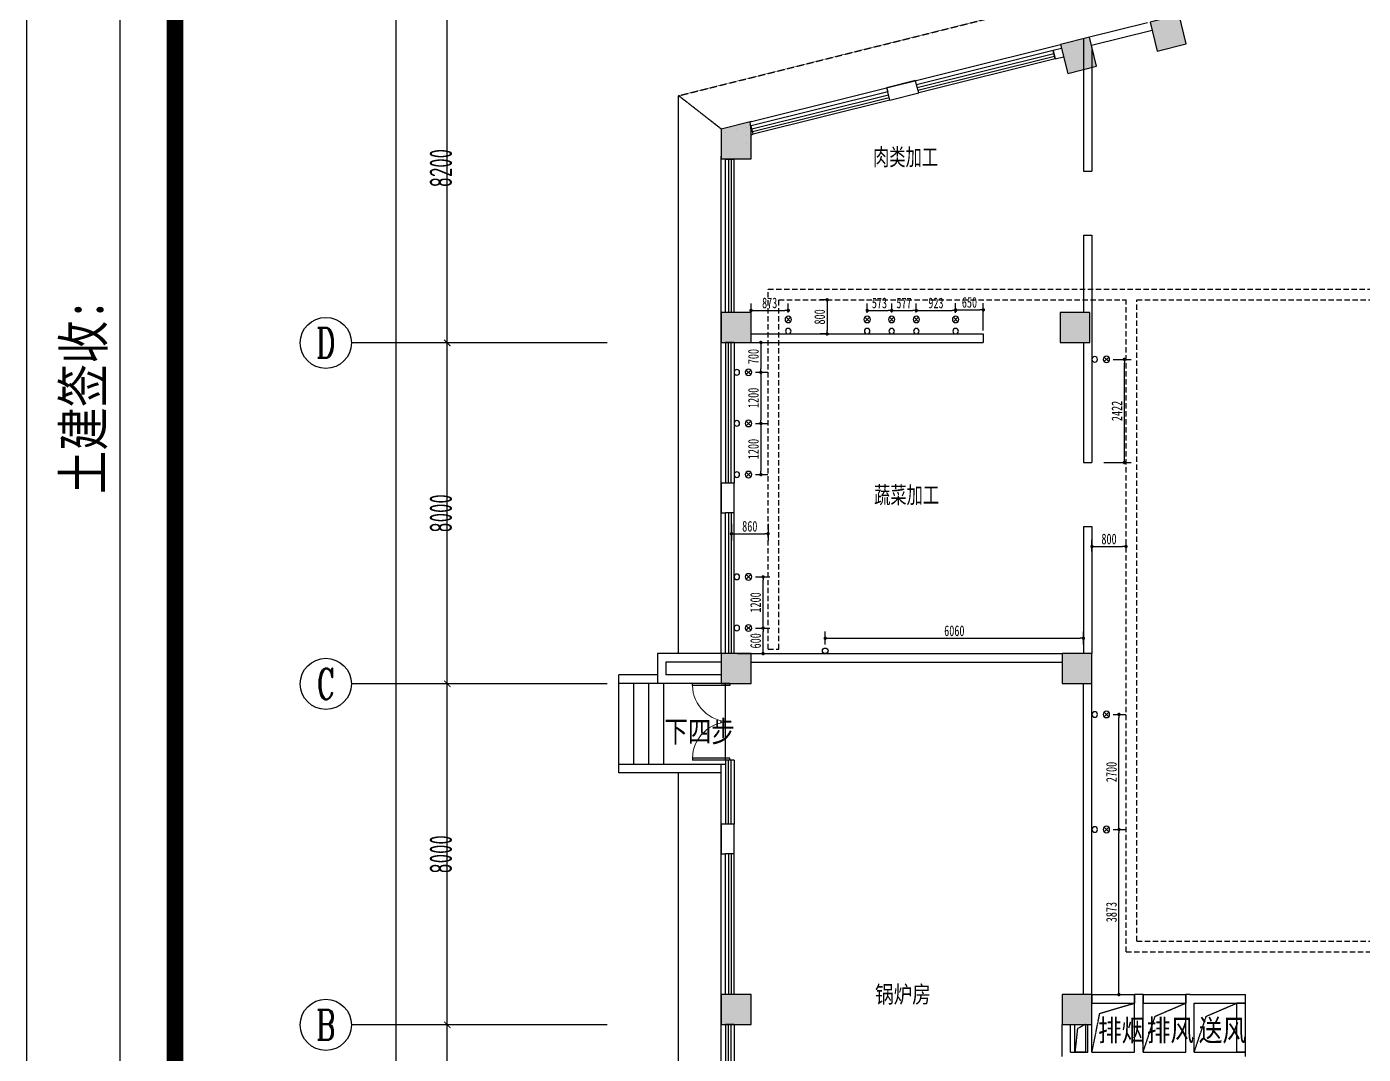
# Model space of a CAD drawing. Header units: inches. Extents: x -584 to 1446124, y -108140 to 99637.
# Drawn here: x 874424 to 905790, y -93066 to -68959 of the extents above; entities that cross this region are included whole.
import ezdxf
from ezdxf.enums import TextEntityAlignment as Align

# ---------------------------------------------------------------- set-up
doc = ezdxf.new("R2010")
doc.units = ezdxf.units.IN
doc.header["$MEASUREMENT"] = 0
for name, pattern in [('DASH', [0.35, 0.25, -0.1]), ('DASHED', [0.75, 0.5, -0.25]), ('HIDDEN', [0.375, 0.25, -0.125])]:
    doc.linetypes.add(name, pattern=pattern)
for name, color, linetype in [('AXIS', 3, 'Continuous'), ('AXIS_TEXT', 7, 'Continuous'), ('COLUMN', 6, 'Continuous'), ('DIM_SYMB', 3, 'Continuous'), ('GROUND', 34, 'Continuous'), ('PUB_HATCH', 8, 'Continuous'), ('PUB_TEXT', 151, 'Continuous'), ('STAIR', 6, 'Continuous'), ('WALL', 7, 'Continuous'), ('WINDOW', 3, 'Continuous'), ('供排水', 4, 'Continuous'), ('外框', 7, 'Continuous'), ('电位', 1, 'Continuous')]:
    doc.layers.add(name, color=color, linetype=linetype)
doc.styles.add('_TCH_AXIS', font='COMPLEX', dxfattribs={"bigfont": 'GBCBIG'})
doc.styles.add('_TCH_DIM', font='stylu.ttf')
doc.styles.add('_TCH_DIM_T3', font='TSSDENG', dxfattribs={"width": 0.64, "bigfont": 'TSSDCHN'})
doc.styles.add('COMPLEX', font='stylu.ttf')
doc.styles.get("Standard").update_dxf_attribs({"font": '', "width": 0.7, "height": 250})
doc.styles.add('宋体平面', font='', dxfattribs={"width": 0.8})
doc.styles.get('Standard').set_extended_font_data('NSimSun')
doc.styles.get('宋体平面').set_extended_font_data('SimSun')
doc.dimstyles.new('_TCH_ARCH&&150', dxfattribs={"dimtxt": 525, "dimasz": 150, "dimexe": 375, "dimexo": 450, "dimgap": 150, "dimtad": 1, "dimdec": 0, "dimzin": 0, "dimdsep": 46, "dimtxsty": '_TCH_DIM_T3', "dimblk": 'ARCHTICK', "dimcen": 0.09, "dimclrt": 7, "dimazin": 2, "dimtfac": 1, "dimtdec": 0, "dimtix": 1, "dimtmove": 2, "dimatfit": 3, "dimfxl": 0, "dimtolj": 1, "dimtzin": 0, "dimarcsym": 0})
doc.dimstyles.new('电路', dxfattribs={"dimscale": 80, "dimtxt": 2.5, "dimasz": 1, "dimexe": 2, "dimexo": 1, "dimtad": 1, "dimdec": 0, "dimtxsty": 'Standard', "dimblk": 'DOT', "dimcen": 1, "dimclrd": 6, "dimclre": 6, "dimclrt": 6, "dimadec": 0, "dimazin": 0, "dimtfac": 1, "dimtdec": 0, "dimtmove": 0, "dimatfit": 3, "dimfxl": 0, "dimarcsym": 0})

# ---------------------------------------------------------------- blocks, each defined once
blk = doc.blocks.new('_ArchTick')
at = {"color": 0, "linetype": 'ByBlock', "const_width": 0.15}
blk.add_lwpolyline([(-0.5, -0.5), (0.5, 0.5)], dxfattribs=at)
blk = doc.blocks.new('*D134')
at = {"layer": 'AXIS', "color": 0, "lineweight": -2, "transparency": 16777216}
for p, q in [((887593, -92377), (883918, -92377)), ((884293, -100777), (884293, -92377)), ((887593, -100777), (883918, -100777))]:
    blk.add_line(p, q, dxfattribs=at)
at = {"layer": 'Defpoints', "color": 0, "transparency": 16777216}
for p in [(884293, -92377), (888043, -92377), (888043, -100777)]:
    blk.add_point(p, dxfattribs=at)
at = {"layer": 'AXIS', "color": 0, "lineweight": -2, "transparency": 16777216, "xscale": 150, "yscale": 150, "zscale": 150}
for p, rotation in [((884293, -92377), 90), ((884293, -100777), 270)]:
    blk.add_blockref('_ArchTick', p, dxfattribs=dict(at, rotation=rotation))
at = {"layer": 'AXIS', "color": 7, "transparency": 16777216, "insert": (884143, -96577), "char_height": 525, "attachment_point": 5, "rotation": 90, "style": '_TCH_DIM_T3'}
blk.add_mtext('\\A1;8400', dxfattribs=at)
blk = doc.blocks.new('*D135')
at = {"layer": 'AXIS', "color": 0, "lineweight": -2, "transparency": 16777216}
for p, q in [((887593, -84377), (883918, -84377)), ((884293, -92377), (884293, -84377)), ((887593, -92377), (883918, -92377))]:
    blk.add_line(p, q, dxfattribs=at)
at = {"layer": 'Defpoints', "color": 0, "transparency": 16777216}
for p in [(884293, -84377), (888043, -84377), (888043, -92377)]:
    blk.add_point(p, dxfattribs=at)
at = {"layer": 'AXIS', "color": 0, "lineweight": -2, "transparency": 16777216, "xscale": 150, "yscale": 150, "zscale": 150}
for p, rotation in [((884293, -84377), 90), ((884293, -92377), 270)]:
    blk.add_blockref('_ArchTick', p, dxfattribs=dict(at, rotation=rotation))
at = {"layer": 'AXIS', "color": 7, "transparency": 16777216, "insert": (884143, -88377), "char_height": 525, "attachment_point": 5, "rotation": 90, "style": '_TCH_DIM_T3'}
blk.add_mtext('\\A1;8000', dxfattribs=at)
blk = doc.blocks.new('*D136')
at = {"layer": 'AXIS', "color": 0, "lineweight": -2, "transparency": 16777216}
for p, q in [((887593, -76377), (883918, -76377)), ((884293, -84377), (884293, -76377)), ((887593, -84377), (883918, -84377))]:
    blk.add_line(p, q, dxfattribs=at)
at = {"layer": 'Defpoints', "color": 0, "transparency": 16777216}
for p in [(884293, -76377), (888043, -76377), (888043, -84377)]:
    blk.add_point(p, dxfattribs=at)
at = {"layer": 'AXIS', "color": 0, "lineweight": -2, "transparency": 16777216, "xscale": 150, "yscale": 150, "zscale": 150}
for p, rotation in [((884293, -76377), 90), ((884293, -84377), 270)]:
    blk.add_blockref('_ArchTick', p, dxfattribs=dict(at, rotation=rotation))
at = {"layer": 'AXIS', "color": 7, "transparency": 16777216, "insert": (884143, -80377), "char_height": 525, "attachment_point": 5, "rotation": 90, "style": '_TCH_DIM_T3'}
blk.add_mtext('\\A1;8000', dxfattribs=at)
blk = doc.blocks.new('*D137')
at = {"layer": 'AXIS', "color": 0, "lineweight": -2, "transparency": 16777216}
for p, q in [((887593, -68177), (883918, -68177)), ((884293, -76377), (884293, -68177)), ((887593, -76377), (883918, -76377))]:
    blk.add_line(p, q, dxfattribs=at)
at = {"layer": 'Defpoints', "color": 0, "transparency": 16777216}
for p in [(884293, -68177), (888043, -68177), (888043, -76377)]:
    blk.add_point(p, dxfattribs=at)
at = {"layer": 'AXIS', "color": 0, "lineweight": -2, "transparency": 16777216, "xscale": 150, "yscale": 150, "zscale": 150}
for p, rotation in [((884293, -68177), 90), ((884293, -76377), 270)]:
    blk.add_blockref('_ArchTick', p, dxfattribs=dict(at, rotation=rotation))
at = {"layer": 'AXIS', "color": 7, "transparency": 16777216, "insert": (884143, -72277), "char_height": 525, "attachment_point": 5, "rotation": 90, "style": '_TCH_DIM_T3'}
blk.add_mtext('\\A1;8200', dxfattribs=at)
blk = doc.blocks.new('*D144')
at = {"layer": 'AXIS', "color": 0, "lineweight": -2, "transparency": 16777216}
for p, q in [((887593, -26877), (882718, -26877)), ((883093, -100877), (883093, -26877)), ((887593, -100877), (882718, -100877))]:
    blk.add_line(p, q, dxfattribs=at)
at = {"layer": 'Defpoints', "color": 0, "transparency": 16777216}
for p in [(883093, -26877), (888043, -26877), (888043, -100877)]:
    blk.add_point(p, dxfattribs=at)
at = {"layer": 'AXIS', "color": 0, "lineweight": -2, "transparency": 16777216, "xscale": 150, "yscale": 150, "zscale": 150}
for p, rotation in [((883093, -26877), 90), ((883093, -100877), 270)]:
    blk.add_blockref('_ArchTick', p, dxfattribs=dict(at, rotation=rotation))
at = {"layer": 'AXIS', "color": 7, "transparency": 16777216, "insert": (882943, -63877), "char_height": 525, "attachment_point": 5, "rotation": 90, "style": '_TCH_DIM_T3'}
blk.add_mtext('\\A1;74000', dxfattribs=at)
blk = doc.blocks.new('_FZH')
at = {"layer": 'WALL'}
blk.add_lwpolyline([(-0.5, -0.5), (0.5, -0.5), (0.5, 0.5), (-0.5, 0.5)], close=True, dxfattribs=at)
blk.add_solid([(-0.5, -0.5), (0.5, -0.5), (-0.5, 0.5), (0.5, 0.5)], dxfattribs=at)
blk = doc.blocks.new('$DorLib2D$00000002')
for p, q in [((-0.5, 0), (-0.5, 0.4875)), ((-0.475, 0.4875), (-0.5, 0.4875)), ((-0.475, 0), (-0.475, 0.4875)), ((0.475, 0), (0.475, 0.4875)), ((0.475, 0.4875), (0.5, 0.4875)), ((0.5, 0), (0.5, 0.4875)), ((-0.5, 0), (-0.475, 0)), ((0.5, 0), (0.475, 0))]:
    blk.add_line(p, q)
at = {"lineweight": 13}
for centre, start, end in [((-0.4875, 0), 0, 88.53072), ((0.4875, 0), 91.46928, 180)]:
    blk.add_arc(centre, 0.4875, start, end, dxfattribs=at)
blk = doc.blocks.new('_AXISO')
blk.add_circle((0, 0), 0.5)
at = {"layer": 'AXIS_TEXT', "style": 'COMPLEX', "width": 1.041667}
blk.add_attdef('A', text='', height=0.56, dxfattribs=at).set_placement((-0.25, -0.28), (0.25, -0.28), align=Align.FIT)
blk = doc.blocks.new('$TCHSYS$WIN2D')
for p, q in [((-0.5, 0.5), (0.5, 0.5)), ((-0.5, 0.5), (-0.5, -0.5)), ((0.5, 0.5), (0.5, -0.5)), ((0.5, 0.1667), (-0.5, 0.1667)), ((0.5, -0.1667), (-0.5, -0.1667)), ((-0.5, -0.5), (0.5, -0.5))]:
    blk.add_line(p, q)
blk = doc.blocks.new('A$C4B041D0B')
at = {"layer": '供排水', "color": 14}
for p, q in [((393, 128), (287, 22)), ((287, 128), (393, 22))]:
    blk.add_line(p, q, dxfattribs=at)
at = {"layer": '供排水'}
for centre, radius in [((65, 75), 65.2), ((340, 75), 75)]:
    blk.add_circle(centre, radius, dxfattribs=at)
blk = doc.blocks.new('_DOT')
at = {"color": 0, "linetype": 'ByBlock'}
blk.add_line((-0.5, 0), (-1, 0), dxfattribs=at)
at = {"color": 0, "linetype": 'ByBlock', "const_width": 0.5}
blk.add_lwpolyline([(-0.25, 0, 1), (0.25, 0, 1)], format="xyb", close=True, dxfattribs=at)
blk = doc.blocks.new('*D268')
at = {"layer": 'Defpoints', "color": 0, "transparency": 16777216}
for p in [(892296, -75615), (892296, -75741), (891423, -76166)]:
    blk.add_point(p, dxfattribs=at)
at = {"layer": '电位', "color": 6, "lineweight": -2, "transparency": 16777216}
for p, q in [((891423, -76086), (891423, -75455)), ((892296, -75661), (892296, -75455)), ((891503, -75615), (892216, -75615))]:
    blk.add_line(p, q, dxfattribs=at)
at = {"layer": '电位', "color": 6, "lineweight": -2, "transparency": 16777216, "xscale": 80, "yscale": 80, "zscale": 80, "rotation": 180}
blk.add_blockref('_DOT', (891423, -75615), dxfattribs=at)
at = {"layer": '电位', "color": 6, "lineweight": -2, "transparency": 16777216, "xscale": 80, "yscale": 80, "zscale": 80}
blk.add_blockref('_DOT', (892296, -75615), dxfattribs=at)
at = {"layer": '电位', "color": 6, "transparency": 16777216, "insert": (891859, -75440), "char_height": 250, "attachment_point": 5}
blk.add_mtext('873', dxfattribs=at)
blk = doc.blocks.new('*D269')
at = {"layer": 'Defpoints', "color": 0, "transparency": 16777216}
for p in [(894149, -75748), (894723, -75615), (894723, -75741)]:
    blk.add_point(p, dxfattribs=at)
at = {"layer": '电位', "color": 6, "lineweight": -2, "transparency": 16777216}
for p, q in [((894149, -75668), (894149, -75455)), ((894723, -75661), (894723, -75455)), ((894229, -75615), (894643, -75615))]:
    blk.add_line(p, q, dxfattribs=at)
at = {"layer": '电位', "color": 6, "lineweight": -2, "transparency": 16777216, "xscale": 80, "yscale": 80, "zscale": 80, "rotation": 180}
blk.add_blockref('_DOT', (894149, -75615), dxfattribs=at)
at = {"layer": '电位', "color": 6, "lineweight": -2, "transparency": 16777216, "xscale": 80, "yscale": 80, "zscale": 80}
blk.add_blockref('_DOT', (894723, -75615), dxfattribs=at)
at = {"layer": '电位', "color": 6, "transparency": 16777216, "insert": (894436, -75440), "char_height": 250, "attachment_point": 5}
blk.add_mtext('573', dxfattribs=at)
blk = doc.blocks.new('*D270')
at = {"layer": 'Defpoints', "color": 0, "transparency": 16777216}
for p in [(894723, -75741), (895300, -75615), (895300, -75741)]:
    blk.add_point(p, dxfattribs=at)
at = {"layer": '电位', "color": 6, "lineweight": -2, "transparency": 16777216}
for p, q in [((894723, -75661), (894723, -75455)), ((895300, -75661), (895300, -75455)), ((894803, -75615), (895220, -75615))]:
    blk.add_line(p, q, dxfattribs=at)
at = {"layer": '电位', "color": 6, "lineweight": -2, "transparency": 16777216, "xscale": 80, "yscale": 80, "zscale": 80, "rotation": 180}
blk.add_blockref('_DOT', (894723, -75615), dxfattribs=at)
at = {"layer": '电位', "color": 6, "lineweight": -2, "transparency": 16777216, "xscale": 80, "yscale": 80, "zscale": 80}
blk.add_blockref('_DOT', (895300, -75615), dxfattribs=at)
at = {"layer": '电位', "color": 6, "transparency": 16777216, "insert": (895011, -75440), "char_height": 250, "attachment_point": 5}
blk.add_mtext('577', dxfattribs=at)
blk = doc.blocks.new('*D271')
at = {"layer": 'Defpoints', "color": 0, "transparency": 16777216}
for p in [(895300, -75741), (896223, -75615), (896223, -75746)]:
    blk.add_point(p, dxfattribs=at)
at = {"layer": '电位', "color": 6, "lineweight": -2, "transparency": 16777216}
for p, q in [((895300, -75661), (895300, -75455)), ((896223, -75666), (896223, -75455)), ((895380, -75615), (896143, -75615))]:
    blk.add_line(p, q, dxfattribs=at)
at = {"layer": '电位', "color": 6, "lineweight": -2, "transparency": 16777216, "xscale": 80, "yscale": 80, "zscale": 80, "rotation": 180}
blk.add_blockref('_DOT', (895300, -75615), dxfattribs=at)
at = {"layer": '电位', "color": 6, "lineweight": -2, "transparency": 16777216, "xscale": 80, "yscale": 80, "zscale": 80}
blk.add_blockref('_DOT', (896223, -75615), dxfattribs=at)
at = {"layer": '电位', "color": 6, "transparency": 16777216, "insert": (895761, -75440), "char_height": 250, "attachment_point": 5}
blk.add_mtext('923', dxfattribs=at)
blk = doc.blocks.new('*D272')
at = {"layer": 'Defpoints', "color": 0, "transparency": 16777216}
for p in [(891023, -76366), (891443, -77066), (891653, -77066)]:
    blk.add_point(p, dxfattribs=at)
at = {"layer": '电位', "color": 6, "lineweight": -2, "transparency": 16777216}
for p, q in [((891103, -76366), (891813, -76366)), ((891653, -76446), (891653, -76986)), ((891523, -77066), (891813, -77066))]:
    blk.add_line(p, q, dxfattribs=at)
at = {"layer": '电位', "color": 6, "lineweight": -2, "transparency": 16777216, "xscale": 80, "yscale": 80, "zscale": 80}
for p, rotation in [((891653, -76366), 90), ((891653, -77066), 270)]:
    blk.add_blockref('_DOT', p, dxfattribs=dict(at, rotation=rotation))
at = {"layer": '电位', "color": 6, "transparency": 16777216, "insert": (891478, -76697), "char_height": 250, "attachment_point": 5, "rotation": 90}
blk.add_mtext('700', dxfattribs=at)
blk = doc.blocks.new('*D273')
at = {"layer": 'Defpoints', "color": 0, "transparency": 16777216}
for p in [(891443, -77066), (891443, -78266), (891653, -78266)]:
    blk.add_point(p, dxfattribs=at)
at = {"layer": '电位', "color": 6, "lineweight": -2, "transparency": 16777216}
for p, q in [((891523, -77066), (891813, -77066)), ((891653, -77146), (891653, -78186)), ((891523, -78266), (891813, -78266))]:
    blk.add_line(p, q, dxfattribs=at)
at = {"layer": '电位', "color": 6, "lineweight": -2, "transparency": 16777216, "xscale": 80, "yscale": 80, "zscale": 80}
for p, rotation in [((891653, -77066), 90), ((891653, -78266), 270)]:
    blk.add_blockref('_DOT', p, dxfattribs=dict(at, rotation=rotation))
at = {"layer": '电位', "color": 6, "transparency": 16777216, "insert": (891478, -77666), "char_height": 250, "attachment_point": 5, "rotation": 90}
blk.add_mtext('1200', dxfattribs=at)
blk = doc.blocks.new('*D274')
at = {"layer": 'Defpoints', "color": 0, "transparency": 16777216}
for p in [(891443, -78266), (891443, -79466), (891653, -79466)]:
    blk.add_point(p, dxfattribs=at)
at = {"layer": '电位', "color": 6, "lineweight": -2, "transparency": 16777216}
for p, q in [((891523, -78266), (891813, -78266)), ((891653, -78346), (891653, -79386)), ((891523, -79466), (891813, -79466))]:
    blk.add_line(p, q, dxfattribs=at)
at = {"layer": '电位', "color": 6, "lineweight": -2, "transparency": 16777216, "xscale": 80, "yscale": 80, "zscale": 80}
for p, rotation in [((891653, -78266), 90), ((891653, -79466), 270)]:
    blk.add_blockref('_DOT', p, dxfattribs=dict(at, rotation=rotation))
at = {"layer": '电位', "color": 6, "transparency": 16777216, "insert": (891478, -78866), "char_height": 250, "attachment_point": 5, "rotation": 90}
blk.add_mtext('1200', dxfattribs=at)
blk = doc.blocks.new('*D275')
at = {"layer": 'Defpoints', "color": 0, "transparency": 16777216}
for p in [(891443, -83066), (891704, -83066), (891023, -83666)]:
    blk.add_point(p, dxfattribs=at)
at = {"layer": '电位', "color": 6, "lineweight": -2, "transparency": 16777216}
for p, q in [((891523, -83066), (891864, -83066)), ((891704, -83586), (891704, -83146)), ((891103, -83666), (891864, -83666))]:
    blk.add_line(p, q, dxfattribs=at)
at = {"layer": '电位', "color": 6, "lineweight": -2, "transparency": 16777216, "xscale": 80, "yscale": 80, "zscale": 80}
for p, rotation in [((891704, -83066), 90), ((891704, -83666), 270)]:
    blk.add_blockref('_DOT', p, dxfattribs=dict(at, rotation=rotation))
at = {"layer": '电位', "color": 6, "transparency": 16777216, "insert": (891529, -83366), "char_height": 250, "attachment_point": 5, "rotation": 90}
blk.add_mtext('600', dxfattribs=at)
blk = doc.blocks.new('*D276')
at = {"layer": 'Defpoints', "color": 0, "transparency": 16777216}
for p in [(891443, -81866), (891704, -81866), (891443, -83066)]:
    blk.add_point(p, dxfattribs=at)
at = {"layer": '电位', "color": 6, "lineweight": -2, "transparency": 16777216}
for p, q in [((891523, -81866), (891864, -81866)), ((891704, -82986), (891704, -81946)), ((891523, -83066), (891864, -83066))]:
    blk.add_line(p, q, dxfattribs=at)
at = {"layer": '电位', "color": 6, "lineweight": -2, "transparency": 16777216, "xscale": 80, "yscale": 80, "zscale": 80}
for p, rotation in [((891704, -81866), 90), ((891704, -83066), 270)]:
    blk.add_blockref('_DOT', p, dxfattribs=dict(at, rotation=rotation))
at = {"layer": '电位', "color": 6, "transparency": 16777216, "insert": (891529, -82466), "char_height": 250, "attachment_point": 5, "rotation": 90}
blk.add_mtext('1200', dxfattribs=at)
blk = doc.blocks.new('*D277')
at = {"layer": 'Defpoints', "color": 0, "transparency": 16777216}
for p in [(890963, -80541), (891823, -80541), (891823, -80855)]:
    blk.add_point(p, dxfattribs=at)
at = {"layer": '电位', "color": 6, "lineweight": -2, "transparency": 16777216}
for p, q in [((890963, -80621), (890963, -81015)), ((891043, -80855), (891743, -80855)), ((891823, -80621), (891823, -81015))]:
    blk.add_line(p, q, dxfattribs=at)
at = {"layer": '电位', "color": 6, "lineweight": -2, "transparency": 16777216, "xscale": 80, "yscale": 80, "zscale": 80, "rotation": 180}
blk.add_blockref('_DOT', (890963, -80855), dxfattribs=at)
at = {"layer": '电位', "color": 6, "lineweight": -2, "transparency": 16777216, "xscale": 80, "yscale": 80, "zscale": 80}
blk.add_blockref('_DOT', (891823, -80855), dxfattribs=at)
at = {"layer": '电位', "color": 6, "transparency": 16777216, "insert": (891393, -80680), "char_height": 250, "attachment_point": 5}
blk.add_mtext('860', dxfattribs=at)
blk = doc.blocks.new('*D278')
at = {"layer": 'Defpoints', "color": 0, "transparency": 16777216}
for p in [(899843, -87793), (900056, -87793), (899423, -91666)]:
    blk.add_point(p, dxfattribs=at)
at = {"layer": '电位', "color": 6, "lineweight": -2, "transparency": 16777216}
for p, q in [((899923, -87793), (900216, -87793)), ((900056, -91586), (900056, -87873)), ((899503, -91666), (900216, -91666))]:
    blk.add_line(p, q, dxfattribs=at)
at = {"layer": '电位', "color": 6, "lineweight": -2, "transparency": 16777216, "xscale": 80, "yscale": 80, "zscale": 80}
for p, rotation in [((900056, -87793), 90), ((900056, -91666), 270)]:
    blk.add_blockref('_DOT', p, dxfattribs=dict(at, rotation=rotation))
at = {"layer": '电位', "color": 6, "transparency": 16777216, "insert": (899881, -89730), "char_height": 250, "attachment_point": 5, "rotation": 90}
blk.add_mtext('3873', dxfattribs=at)
blk = doc.blocks.new('*D279')
at = {"layer": 'Defpoints', "color": 0, "transparency": 16777216}
for p in [(899843, -85093), (900056, -85093), (899843, -87793)]:
    blk.add_point(p, dxfattribs=at)
at = {"layer": '电位', "color": 6, "lineweight": -2, "transparency": 16777216}
for p, q in [((899923, -85093), (900216, -85093)), ((900056, -87713), (900056, -85173)), ((899923, -87793), (900216, -87793))]:
    blk.add_line(p, q, dxfattribs=at)
at = {"layer": '电位', "color": 6, "lineweight": -2, "transparency": 16777216, "xscale": 80, "yscale": 80, "zscale": 80}
for p, rotation in [((900056, -85093), 90), ((900056, -87793), 270)]:
    blk.add_blockref('_DOT', p, dxfattribs=dict(at, rotation=rotation))
at = {"layer": '电位', "color": 6, "transparency": 16777216, "insert": (899881, -86443), "char_height": 250, "attachment_point": 5, "rotation": 90}
blk.add_mtext('2700', dxfattribs=at)
blk = doc.blocks.new('*D280')
at = {"layer": 'Defpoints', "color": 0, "transparency": 16777216}
for p in [(900223, -81153), (899423, -81352), (900223, -81352)]:
    blk.add_point(p, dxfattribs=at)
at = {"layer": '电位', "color": 6, "lineweight": -2, "transparency": 16777216}
for p, q in [((899423, -81272), (899423, -80993)), ((899503, -81153), (900143, -81153)), ((900223, -81272), (900223, -80993))]:
    blk.add_line(p, q, dxfattribs=at)
at = {"layer": '电位', "color": 6, "lineweight": -2, "transparency": 16777216, "xscale": 80, "yscale": 80, "zscale": 80, "rotation": 180}
blk.add_blockref('_DOT', (899423, -81153), dxfattribs=at)
at = {"layer": '电位', "color": 6, "lineweight": -2, "transparency": 16777216, "xscale": 80, "yscale": 80, "zscale": 80}
blk.add_blockref('_DOT', (900223, -81153), dxfattribs=at)
at = {"layer": '电位', "color": 6, "transparency": 16777216, "insert": (899823, -80978), "char_height": 250, "attachment_point": 5}
blk.add_mtext('800', dxfattribs=at)
blk = doc.blocks.new('*D281')
at = {"layer": 'Defpoints', "color": 0, "transparency": 16777216}
for p in [(899843, -76762), (900183, -76762), (899423, -79184)]:
    blk.add_point(p, dxfattribs=at)
at = {"layer": '电位', "color": 6, "lineweight": -2, "transparency": 16777216}
for p, q in [((899923, -76762), (900343, -76762)), ((900183, -79104), (900183, -76842)), ((899703, -79184), (900343, -79184))]:
    blk.add_line(p, q, dxfattribs=at)
at = {"layer": '电位', "color": 6, "lineweight": -2, "transparency": 16777216, "xscale": 80, "yscale": 80, "zscale": 80}
for p, rotation in [((900183, -76762), 90), ((900183, -79184), 270)]:
    blk.add_blockref('_DOT', p, dxfattribs=dict(at, rotation=rotation))
at = {"layer": '电位', "color": 6, "transparency": 16777216, "insert": (900008, -77973), "char_height": 250, "attachment_point": 5, "rotation": 90}
blk.add_mtext('2422', dxfattribs=at)
blk = doc.blocks.new('*D688')
at = {"layer": 'Defpoints', "color": 0, "transparency": 16777216}
for p in [(899223, -83306), (893163, -83535), (899223, -83535)]:
    blk.add_point(p, dxfattribs=at)
at = {"layer": '电位', "color": 6, "lineweight": -2, "transparency": 16777216}
for p, q in [((893163, -83455), (893163, -83146)), ((893243, -83306), (899143, -83306)), ((899223, -83455), (899223, -83146))]:
    blk.add_line(p, q, dxfattribs=at)
at = {"layer": '电位', "color": 6, "lineweight": -2, "transparency": 16777216, "xscale": 80, "yscale": 80, "zscale": 80, "rotation": 180}
blk.add_blockref('_DOT', (893163, -83306), dxfattribs=at)
at = {"layer": '电位', "color": 6, "lineweight": -2, "transparency": 16777216, "xscale": 80, "yscale": 80, "zscale": 80}
blk.add_blockref('_DOT', (899223, -83306), dxfattribs=at)
at = {"layer": '电位', "color": 6, "transparency": 16777216, "insert": (896193, -83131), "char_height": 250, "attachment_point": 5}
blk.add_mtext('6060', dxfattribs=at)
blk = doc.blocks.new('*D689')
at = {"layer": 'Defpoints', "color": 0, "transparency": 16777216}
for p in [(893282, -75366), (893208, -76166), (893282, -76166)]:
    blk.add_point(p, dxfattribs=at)
at = {"layer": '电位', "color": 6, "lineweight": -2, "transparency": 16777216}
for p, q in [((893202, -75366), (893048, -75366)), ((893208, -75446), (893208, -76086)), ((893202, -76166), (893048, -76166))]:
    blk.add_line(p, q, dxfattribs=at)
at = {"layer": '电位', "color": 6, "lineweight": -2, "transparency": 16777216, "xscale": 80, "yscale": 80, "zscale": 80}
for p, rotation in [((893208, -75366), 90), ((893208, -76166), 270)]:
    blk.add_blockref('_DOT', p, dxfattribs=dict(at, rotation=rotation))
at = {"layer": '电位', "color": 6, "transparency": 16777216, "insert": (893033, -75766), "char_height": 250, "attachment_point": 5, "rotation": 90}
blk.add_mtext('800', dxfattribs=at)
blk = doc.blocks.new('*D690')
at = {"layer": 'Defpoints', "color": 0, "transparency": 16777216}
for p in [(896223, -75751), (896873, -75602), (896873, -76166)]:
    blk.add_point(p, dxfattribs=at)
at = {"layer": '电位', "color": 6, "lineweight": -2, "transparency": 16777216}
for p, q in [((896223, -75671), (896223, -75442)), ((896873, -76086), (896873, -75442)), ((896303, -75602), (896793, -75602))]:
    blk.add_line(p, q, dxfattribs=at)
at = {"layer": '电位', "color": 6, "lineweight": -2, "transparency": 16777216, "xscale": 80, "yscale": 80, "zscale": 80, "rotation": 180}
blk.add_blockref('_DOT', (896223, -75602), dxfattribs=at)
at = {"layer": '电位', "color": 6, "lineweight": -2, "transparency": 16777216, "xscale": 80, "yscale": 80, "zscale": 80}
blk.add_blockref('_DOT', (896873, -75602), dxfattribs=at)
at = {"layer": '电位', "color": 6, "transparency": 16777216, "insert": (896548, -75427), "char_height": 250, "attachment_point": 5}
blk.add_mtext('650', dxfattribs=at)

msp = doc.modelspace()

# ---------------------------------------------------------------- hatches: boundary and pattern name
at = {"layer": 'PUB_HATCH'}
msp.add_hatch(color=256, dxfattribs=at).paths.add_polyline_path([(890722.9, -72058.4), (891422.9, -72058.4), (891422.9, -71390), (891400.1, -71189.6), (890722.9, -71358.4)])

# ---------------------------------------------------------------- linework, layer by layer
for p, q in [((891400.1, -71189.6), (898683.2, -69373.7)), ((891400.1, -71189.6), (898683.2, -69373.7)), ((890722.9, -83665.8), (890722.9, -71997)), ((890722.9, -85288.9), (890722.9, -85242.7)), ((890722.9, -99815.8), (890722.9, -86265.8))]:
    msp.add_line(p, q)
at = {"linetype": 'DASH'}
for points in [[(899422.9, -93015.8), (899606.3, -92106.2), (900422.9, -91865.8)], [(900622.9, -93015.8), (900906.3, -92172.4), (901622.9, -91865.8)], [(901822.9, -93015.8), (902106.3, -92172.4), (902822.9, -91865.8)], [(899272.9, -92365.8), (899081.8, -92465.6), (899022.9, -93015.8)]]:
    msp.add_lwpolyline(points, dxfattribs=at)
msp.add_lwpolyline([(899022.9, -92365.8), (899272.9, -92365.8), (899272.9, -93015.8), (899022.9, -93015.8)], close=True)
at = {"layer": 'AXIS'}
for p, q in [((888043.3, -76376.6), (882043.3, -76376.6)), ((888043.3, -84376.6), (882043.3, -84376.6)), ((888043.3, -92376.6), (882043.3, -92376.6))]:
    msp.add_line(p, q, dxfattribs=at)
at = {"layer": 'COLUMN'}
for p, q in [((895283.3, -70221.4), (894604.1, -70390.7)), ((895307.5, -70318.4), (895283.3, -70221.4)), ((894604.1, -70390.7), (894628.3, -70487.8)), ((894676.6, -70681.8), (895355.9, -70512.5)), ((891400.1, -71189.6), (890722.9, -71358.4)), ((891422.9, -71390), (891400.1, -71189.6)), ((890722.9, -71358.4), (890722.9, -72058.4)), ((891422.9, -72058.4), (891422.9, -71390)), ((890722.9, -72058.4), (891422.9, -72058.4)), ((890822.9, -79665.8), (890722.9, -79665.8)), ((890722.9, -79665.8), (890722.9, -80365.8)), ((891022.9, -80365.8), (891022.9, -79665.8)), ((890722.9, -80365.8), (890822.9, -80365.8)), ((890822.9, -87665.8), (890722.9, -87665.8)), ((890722.9, -87665.8), (890722.9, -88365.8)), ((891022.9, -88365.8), (891022.9, -87665.8)), ((890722.9, -88365.8), (890822.9, -88365.8))]:
    msp.add_line(p, q, dxfattribs=at)
at = {"layer": 'DIM_SYMB'}
msp.add_lwpolyline([(889227.5, -85483.8, 0, 0, 0), (888447.2, -85483.8, 120, 0, 0), (887997.2, -85483.8, 0, 0, 0)], format="xyseb", dxfattribs=at)
at = {"layer": 'GROUND', "linetype": 'DASH'}
msp.add_line((890722.9, -71358.4), (889722.9, -70577.1), dxfattribs=at)
for points in [[(889722.9, -83665.8), (889722.9, -70577.1), (899722.9, -68083.9), (899722.9, -59715.8)], [(906822.9, -101515.8), (889722.9, -101515.8), (889722.9, -86465.8)]]:
    msp.add_lwpolyline(points, dxfattribs=at)
at = {"layer": 'STAIR'}
for p, q in [((888322.9, -86465.8), (888322.9, -84165.8)), ((889222.9, -84165.8), (888322.9, -84165.8)), ((889222.9, -84365.8), (888322.9, -84365.8)), ((888672.9, -86265.8), (888672.9, -84365.8)), ((889022.9, -86265.8), (889022.9, -84365.8)), ((889372.9, -86265.8), (889372.9, -84365.8)), ((890822.9, -86265.8), (888322.9, -86265.8)), ((890722.9, -86465.8), (888322.9, -86465.8))]:
    msp.add_line(p, q, dxfattribs=at)
at = {"layer": 'WALL'}
for p, q in [((900722.9, -68865.1), (899362.4, -69204.3)), ((899222.9, -69239.1), (899222.9, -72345.3)), ((900834.6, -69043.4), (899410.8, -69398.4)), ((898707.4, -69470.7), (898509.4, -69520.1)), ((898509.4, -69520.1), (898557.8, -69714.1)), ((899422.9, -69446.8), (899422.9, -72345.3)), ((898557.8, -69714.1), (898755.8, -69664.8)), ((891422.9, -71183.9), (891400.1, -71189.6)), ((890822.9, -71436.6), (890822.9, -71436.6)), ((891072.9, -71374.2), (891072.9, -71374.2)), ((891322.9, -71311.9), (891322.9, -71311.9)), ((891322.9, -71311.9), (891322.9, -71311.9)), ((891322.9, -71506.7), (891322.9, -71506.7)), ((891426.3, -71286.1), (891411.5, -71289.8)), ((891414, -71311.9), (891422.9, -71311.9)), ((891422.9, -71390), (891422.9, -71311.9)), ((891422.9, -71493.1), (891474.7, -71480.2)), ((891474.7, -71480.2), (891426.3, -71286.1)), ((891322.9, -71701.5), (891322.9, -71701.5)), ((890822.9, -72058.4), (890822.9, -72065.8)), ((890822.9, -72065.8), (891022.9, -72065.8)), ((891022.9, -72065.8), (891022.9, -72058.4)), ((899222.9, -72345.3), (899422.9, -72345.3)), ((899222.9, -73845.3), (899222.9, -75665.8)), ((899222.9, -73845.3), (899422.9, -73845.3)), ((899422.9, -73845.3), (899422.9, -79184)), ((891422.9, -76165.8), (896872.9, -76165.8)), ((896872.9, -76165.8), (896872.9, -76365.8)), ((891422.9, -76365.8), (896872.9, -76365.8)), ((899222.9, -76365.8), (899222.9, -79184)), ((899222.9, -79184), (899422.9, -79184)), ((899222.9, -80684), (899222.9, -83665.8)), ((899222.9, -80684), (899422.9, -80684)), ((899422.9, -80684), (899422.9, -83665.8)), ((890722.9, -83665.8), (889222.9, -83665.8)), ((889222.9, -83665.8), (889222.9, -84365.8)), ((891422.9, -83665.8), (898722.9, -83665.8)), ((890722.9, -83865.8), (889422.9, -83865.8)), ((889422.9, -83865.8), (889422.9, -84165.8)), ((891422.9, -83865.8), (898722.9, -83865.8)), ((890722.9, -84365.8), (889222.9, -84365.8)), ((890722.9, -84165.8), (889422.9, -84165.8)), ((899222.9, -91665.8), (899222.9, -84365.8)), ((899422.9, -91665.8), (899422.9, -84365.8)), ((900522.9, -91665.8), (900422.9, -91665.8)), ((900422.9, -91665.8), (900422.9, -91865.8)), ((900422.9, -93015.8), (900422.9, -91865.8)), ((900622.9, -91665.8), (900522.9, -91665.8)), ((900622.9, -91865.8), (900622.9, -91665.8)), ((900622.9, -93015.8), (900622.9, -91865.8)), ((901722.9, -91665.8), (901622.9, -91665.8)), ((901622.9, -91665.8), (901622.9, -91865.8)), ((901622.9, -93015.8), (901622.9, -91865.8)), ((901722.9, -91665.8), (903022.9, -91665.8)), ((901822.9, -93015.8), (901822.9, -91865.8)), ((901822.9, -91865.8), (902822.9, -91865.8)), ((902822.9, -91865.8), (903022.9, -91865.8)), ((903022.9, -91865.8), (903022.9, -91665.8)), ((898722.9, -93115.8), (898722.9, -92365.8)), ((898922.9, -93015.8), (898922.9, -92365.8)), ((899322.9, -93015.8), (899322.9, -92365.8)), ((899422.9, -93015.8), (899422.9, -92365.8)), ((898922.9, -93015.8), (899322.9, -93015.8)), ((899422.9, -93015.8), (900422.9, -93015.8)), ((900622.9, -93015.8), (901622.9, -93015.8)), ((901822.9, -93015.8), (902822.9, -93015.8)), ((903022.9, -93015.8), (902822.9, -93015.8)), ((903022.9, -93115.8), (903022.9, -93015.8))]:
    msp.add_line(p, q, dxfattribs=at)
at = {"layer": 'WINDOW'}
msp.add_line((890822.9, -86165.8), (890822.9, -84365.8), dxfattribs=at)
at = {"layer": 'WINDOW', "linetype": 'DASH'}
for p, q in [((899422.9, -91665.8), (899422.9, -91865.8)), ((900422.9, -91865.8), (900422.9, -91665.8)), ((900622.9, -91665.8), (900622.9, -91865.8)), ((901622.9, -91865.8), (901622.9, -91665.8)), ((903022.9, -91865.8), (902822.9, -91865.8)), ((902822.9, -93015.8), (903022.9, -93015.8))]:
    msp.add_line(p, q, dxfattribs=at)
at = {"layer": 'WINDOW', "linetype": 'DASHED'}
for p, q in [((899422.9, -91665.8, 800), (900422.9, -91665.8, 800)), ((899422.9, -91865.8, 800), (900422.9, -91865.8, 800)), ((900622.9, -91665.8, 800), (901622.9, -91665.8, 800)), ((900622.9, -91865.8, 800), (901622.9, -91865.8, 800)), ((902822.9, -93015.8), (902822.9, -91865.8)), ((903022.9, -93015.8), (903022.9, -91865.8))]:
    msp.add_line(p, q, dxfattribs=at)
at = {"layer": '供排水', "linetype": 'HIDDEN', "ltscale": 500}
for p, q in [((891822.9, -83564.1), (891822.9, -75115.8)), ((891822.9, -75115.8), (909185.4, -75115.8)), ((892072.9, -83564.1), (892072.9, -75365.8)), ((892072.9, -75365.8), (900222.9, -75365.8)), ((900222.9, -90665.8), (900222.9, -75365.8)), ((900472.9, -90415.8), (900472.9, -75365.8)), ((900472.9, -75365.8), (909185.4, -75365.8)), ((891822.9, -83564.1), (892072.9, -83564.1)), ((900472.9, -90415.8), (909185.4, -90415.8)), ((900222.9, -90665.8), (909435.4, -90665.8))]:
    msp.add_line(p, q, dxfattribs=at)
at = {"layer": '供排水'}
msp.add_circle((893162.9, -83600.6), 65.2, dxfattribs=at)
at = {"layer": '外框', "lineweight": -2}
for p, q in [((874423.9, -108032), (874423.9, -14282.7)), ((876614.6, -108139.7), (876614.6, -14282.7))]:
    msp.add_line(p, q, dxfattribs=at)
at = {"layer": '外框', "lineweight": -2, "const_width": 391.5}
msp.add_lwpolyline([(881818.3, -106904.3), (1005149.3, -106904.3, 0.4142136), (1009064.5, -102989), (1009064.5, -19466.2, 0.4142136), (1005149.3, -15550.9), (881818.3, -15550.9, 0.4142136), (877903, -19466.2), (877903, -102989, 0.4142136)], format="xyb", close=True, dxfattribs=at)

# ---------------------------------------------------------------- block references
at = {"layer": 'AXIS'}
ref = msp.add_blockref('_AXISO', (881443.3, -76376.6), dxfattribs=dict(at, xscale=1200, yscale=1200, zscale=1200))
ref.add_attrib('A', 'D', dxfattribs={"layer": 'AXIS_TEXT', "height": 705.1, "style": '_TCH_AXIS', "width": 0.8}).set_placement((881215, -76729.1), (881671.6, -76729.1), align=Align.FIT)
ref = msp.add_blockref('_AXISO', (881443.3, -84376.6), dxfattribs=dict(at, xscale=1200, yscale=1200, zscale=1200))
ref.add_attrib('A', 'C', dxfattribs={"layer": 'AXIS_TEXT', "height": 729.3, "style": '_TCH_AXIS', "width": 0.8}).set_placement((881234.9, -84741.3), (881651.7, -84741.3), align=Align.FIT)
ref = msp.add_blockref('_AXISO', (881443.3, -92376.6), dxfattribs=dict(at, xscale=1200, yscale=1200, zscale=1200))
ref.add_attrib('A', 'B', dxfattribs={"layer": 'AXIS_TEXT', "height": 705.1, "style": '_TCH_AXIS', "width": 0.8}).set_placement((881215, -92729.1), (881671.6, -92729.1), align=Align.FIT)
at = {"layer": 'COLUMN', "yscale": 700.0000000001164, "zscale": 700.0000000001155}
for p, xscale, rotation in [((901210.5, -69104.3), 699.9999999998895, 14.00000000002525), ((899107.5, -69628.6), 699.9999999996636, 14.00000000002986)]:
    msp.add_blockref('_FZH', p, dxfattribs=dict(at, xscale=xscale, rotation=rotation))
at = {"layer": 'COLUMN', "xscale": 700, "yscale": 700, "zscale": 700}
for p in [(891072.9, -76015.8), (899022.9, -76015.8), (891072.9, -84015.8), (899072.9, -84015.8), (891072.9, -92015.8), (899072.9, -92015.8)]:
    msp.add_blockref('_FZH', p, dxfattribs=at)
at = {"layer": 'WINDOW'}
for name, p, xscale, yscale, zscale, rotation in [('$TCHSYS$WIN2D', (896932.6, -70016.3), 3299.999999999975, 200, 3300, 194), ('$TCHSYS$WIN2D', (893051.5, -70984), 3299.999999999975, 200, 3300, 194), ('$TCHSYS$WIN2D', (890922.9, -73865.8), 3600, -200, 3600, 90), ('$TCHSYS$WIN2D', (890922.9, -78015.8), -3300, -200, -3300, 90), ('$TCHSYS$WIN2D', (890922.9, -82015.8), 3300, -200, 3300, 90), ('$DorLib2D$00000002', (890922.9, -85265.8), 1800, 1800, 1800, 90), ('$TCHSYS$WIN2D', (890922.9, -86915.8), -1499.999999999127, -200, -1499.999999999127, 90), ('$TCHSYS$WIN2D', (890922.9, -90015.8), 3300, -200, 3300, 90), ('$TCHSYS$WIN2D', (890922.9, -94040.8), -3350, -200, -3350, 90)]:
    msp.add_blockref(name, p, dxfattribs=dict(at, xscale=xscale, yscale=yscale, zscale=zscale, rotation=rotation))
at = {"layer": '供排水', "xscale": -1}
for p, rotation in [((892220.7, -76165.8), 270), ((894071.6, -76165.8), 270), ((894647.9, -76165.8), 270), ((895226.6, -76165.8), 270), ((896147.5, -76166.2), 270), ((899422.9, -76687.3), 180), ((891022.9, -76990.8), 180), ((891022.9, -78190.8), 180), ((891022.9, -79390.8), 180), ((891022.9, -81790.8), 180), ((891022.9, -82990.8), 180), ((899422.9, -85018.3), 180), ((899422.9, -87718.3), 180)]:
    msp.add_blockref('A$C4B041D0B', p, dxfattribs=dict(at, rotation=rotation))

# ---------------------------------------------------------------- texts
at = {"layer": 'PUB_TEXT', "style": '_TCH_DIM', "width": 0.8}
for s, p in [('下四步', (889385, -85746.3)), ('排烟', (899567.3, -92756.8)), ('排风', (900710.5, -92756.8)), ('送风', (901930.3, -92756.8))]:
    msp.add_text(s, height=506.38, dxfattribs=at).set_placement(p)
at = {"layer": 'PUB_TEXT', "width": 0.8}
msp.add_text('锅炉房', height=398.73, dxfattribs=at).set_placement((894333.7, -91859.1))
at = {"layer": 'WALL', "char_height": 400, "width": 2905.084, "attachment_point": 1}
for s, insert in [('{\\C0;肉类加工}', (894284.6, -71814.6)), ('{\\C0;蔬菜加工}', (894309.3, -79742.7))]:
    msp.add_mtext(s, dxfattribs=dict(at, insert=insert))
at = {"layer": '外框', "lineweight": -2, "style": '宋体平面', "width": 0.8}
msp.add_text('业主签收:                                      土建签收:                                     水、电签收:', height=932.804, rotation=90, dxfattribs=at).set_placement((876217.6, -103792.1))

# ---------------------------------------------------------------- dimensions: what is measured, and where the dimension line sits
at = {"layer": 'AXIS'}
for p1, p2, distance, picture, middle in [((888043.3, -100876.6), (888043.3, -26876.6), 4950, '*D144', (882943.3, -63876.6)), ((888043.3, -76376.6), (888043.3, -68176.6), 3750, '*D137', (884143.3, -72276.6)), ((888043.3, -84376.6), (888043.3, -76376.6), 3750, '*D136', (884143.3, -80376.6)), ((888043.3, -92376.6), (888043.3, -84376.6), 3750, '*D135', (884143.3, -88376.6)), ((888043.3, -100776.6), (888043.3, -92376.6), 3750, '*D134', (884143.3, -96576.6))]:
    dim = msp.add_aligned_dim(p1=p1, p2=p2, distance=distance, dimstyle='_TCH_ARCH&&150', dxfattribs=at)
    dim.commit()
    dim.dimension.update_dxf_attribs({"geometry": picture, "text_midpoint": middle})
at = {"layer": '电位', "color": 1}
for base, p1, p2, override, picture, middle in [((892295.7, -75615.3), (891422.9, -76165.8), (892295.7, -75740.8), {"dimfxl": 6, "dimfxlon": 1}, '*D268', (891859.3, -75440.3)), ((894722.8859, -75615.2901), (894149.3884, -75747.8826), (894722.8859, -75740.8112), {"dimtmove": 1, "dimfxl": 6, "dimfxlon": 1}, '*D269', (894436.1371, -75440.2901)), ((895299.9, -75615.3), (894722.9, -75740.8), (895299.9, -75740.8), {"dimtmove": 1, "dimfxl": 6, "dimfxlon": 1}, '*D270', (895011.4, -75440.3)), ((896222.5, -75615.3), (895299.9, -75740.8), (896222.5, -75746.2), {"dimtmove": 1, "dimfxl": 6, "dimfxlon": 1}, '*D271', (895761.2, -75440.3)), ((891822.9, -80854.8), (890962.9, -80540.8), (891822.9, -80540.8), {"dimfxl": 6, "dimfxlon": 1}, '*D277', (891392.9, -80679.8)), ((900222.9, -81153.3), (899422.9, -81352.1), (900222.9, -81352.1), {"dimfxl": 6, "dimfxlon": 1}, '*D280', (899822.9, -80978.3))]:
    dim = msp.add_linear_dim(base=base, p1=p1, p2=p2, dimstyle='电路', override=override, dxfattribs=at)
    dim.commit()
    dim.dimension.update_dxf_attribs({"geometry": picture, "text_midpoint": middle})
for base, p1, p2, picture, middle in [((896872.9, -75601.7), (896222.5, -75751.2), (896872.9, -76165.8), '*D690', (896547.7, -75426.7)), ((899222.9, -83305.9), (893162.9, -83535.4), (899222.9, -83535.4), '*D688', (896192.9, -83130.9))]:
    dim = msp.add_linear_dim(base=base, p1=p1, p2=p2, dimstyle='电路', dxfattribs=at)
    dim.commit()
    dim.dimension.update_dxf_attribs({"geometry": picture, "text_midpoint": middle})
dim = msp.add_linear_dim(base=(893208.4, -76165.8), p1=(893282.1, -75365.8), p2=(893282.1, -76165.8), angle=90, dimstyle='电路', dxfattribs=at)
dim.commit()
dim.dimension.update_dxf_attribs({"geometry": '*D689', "text_midpoint": (893033.4, -75765.8)})
dim = msp.add_linear_dim(base=(891652.7, -77065.8), p1=(891022.9, -76365.8), p2=(891442.9, -77065.8), angle=90, dimstyle='电路', override={"dimfxl": 6, "dimfxlon": 1}, dxfattribs=at)
dim.commit()
dim.dimension.update_dxf_attribs({"geometry": '*D272', "text_midpoint": (891652.7, -76697), "dimtype": 160})
for base, p1, p2, override, picture, middle in [((900183.5, -76762.3), (899422.9, -79184), (899842.9, -76762.3), {"dimfxl": 6, "dimfxlon": 1}, '*D281', (900008.5, -77973.1)), ((891652.7, -78265.8), (891442.9, -77065.8), (891442.9, -78265.8), {"dimtmove": 1, "dimfxl": 6, "dimfxlon": 1}, '*D273', (891477.7, -77665.8)), ((891652.7, -79465.8), (891442.9, -78265.8), (891442.9, -79465.8), {"dimtmove": 1, "dimfxl": 6, "dimfxlon": 1}, '*D274', (891477.7, -78865.8)), ((891703.9, -81865.8), (891442.9, -83065.8), (891442.9, -81865.8), {"dimtmove": 1, "dimfxl": 6, "dimfxlon": 1}, '*D276', (891528.9, -82465.8)), ((891703.9, -83065.8), (891022.9, -83665.8), (891442.9, -83065.8), {"dimfxl": 6, "dimfxlon": 1}, '*D275', (891528.9, -83365.8)), ((900055.7, -85093.3), (899842.9, -87793.3), (899842.9, -85093.3), {"dimtmove": 1, "dimfxl": 6, "dimfxlon": 1}, '*D279', (899880.7, -86443.3)), ((900055.6749, -87793.2717), (899422.8857, -91665.8101), (899842.8857, -87793.2717), {"dimfxl": 6, "dimfxlon": 1}, '*D278', (899880.6749, -89729.5409))]:
    dim = msp.add_linear_dim(base=base, p1=p1, p2=p2, angle=90, dimstyle='电路', override=override, dxfattribs=at)
    dim.commit()
    dim.dimension.update_dxf_attribs({"geometry": picture, "text_midpoint": middle})

doc.saveas('drawing.dxf')
